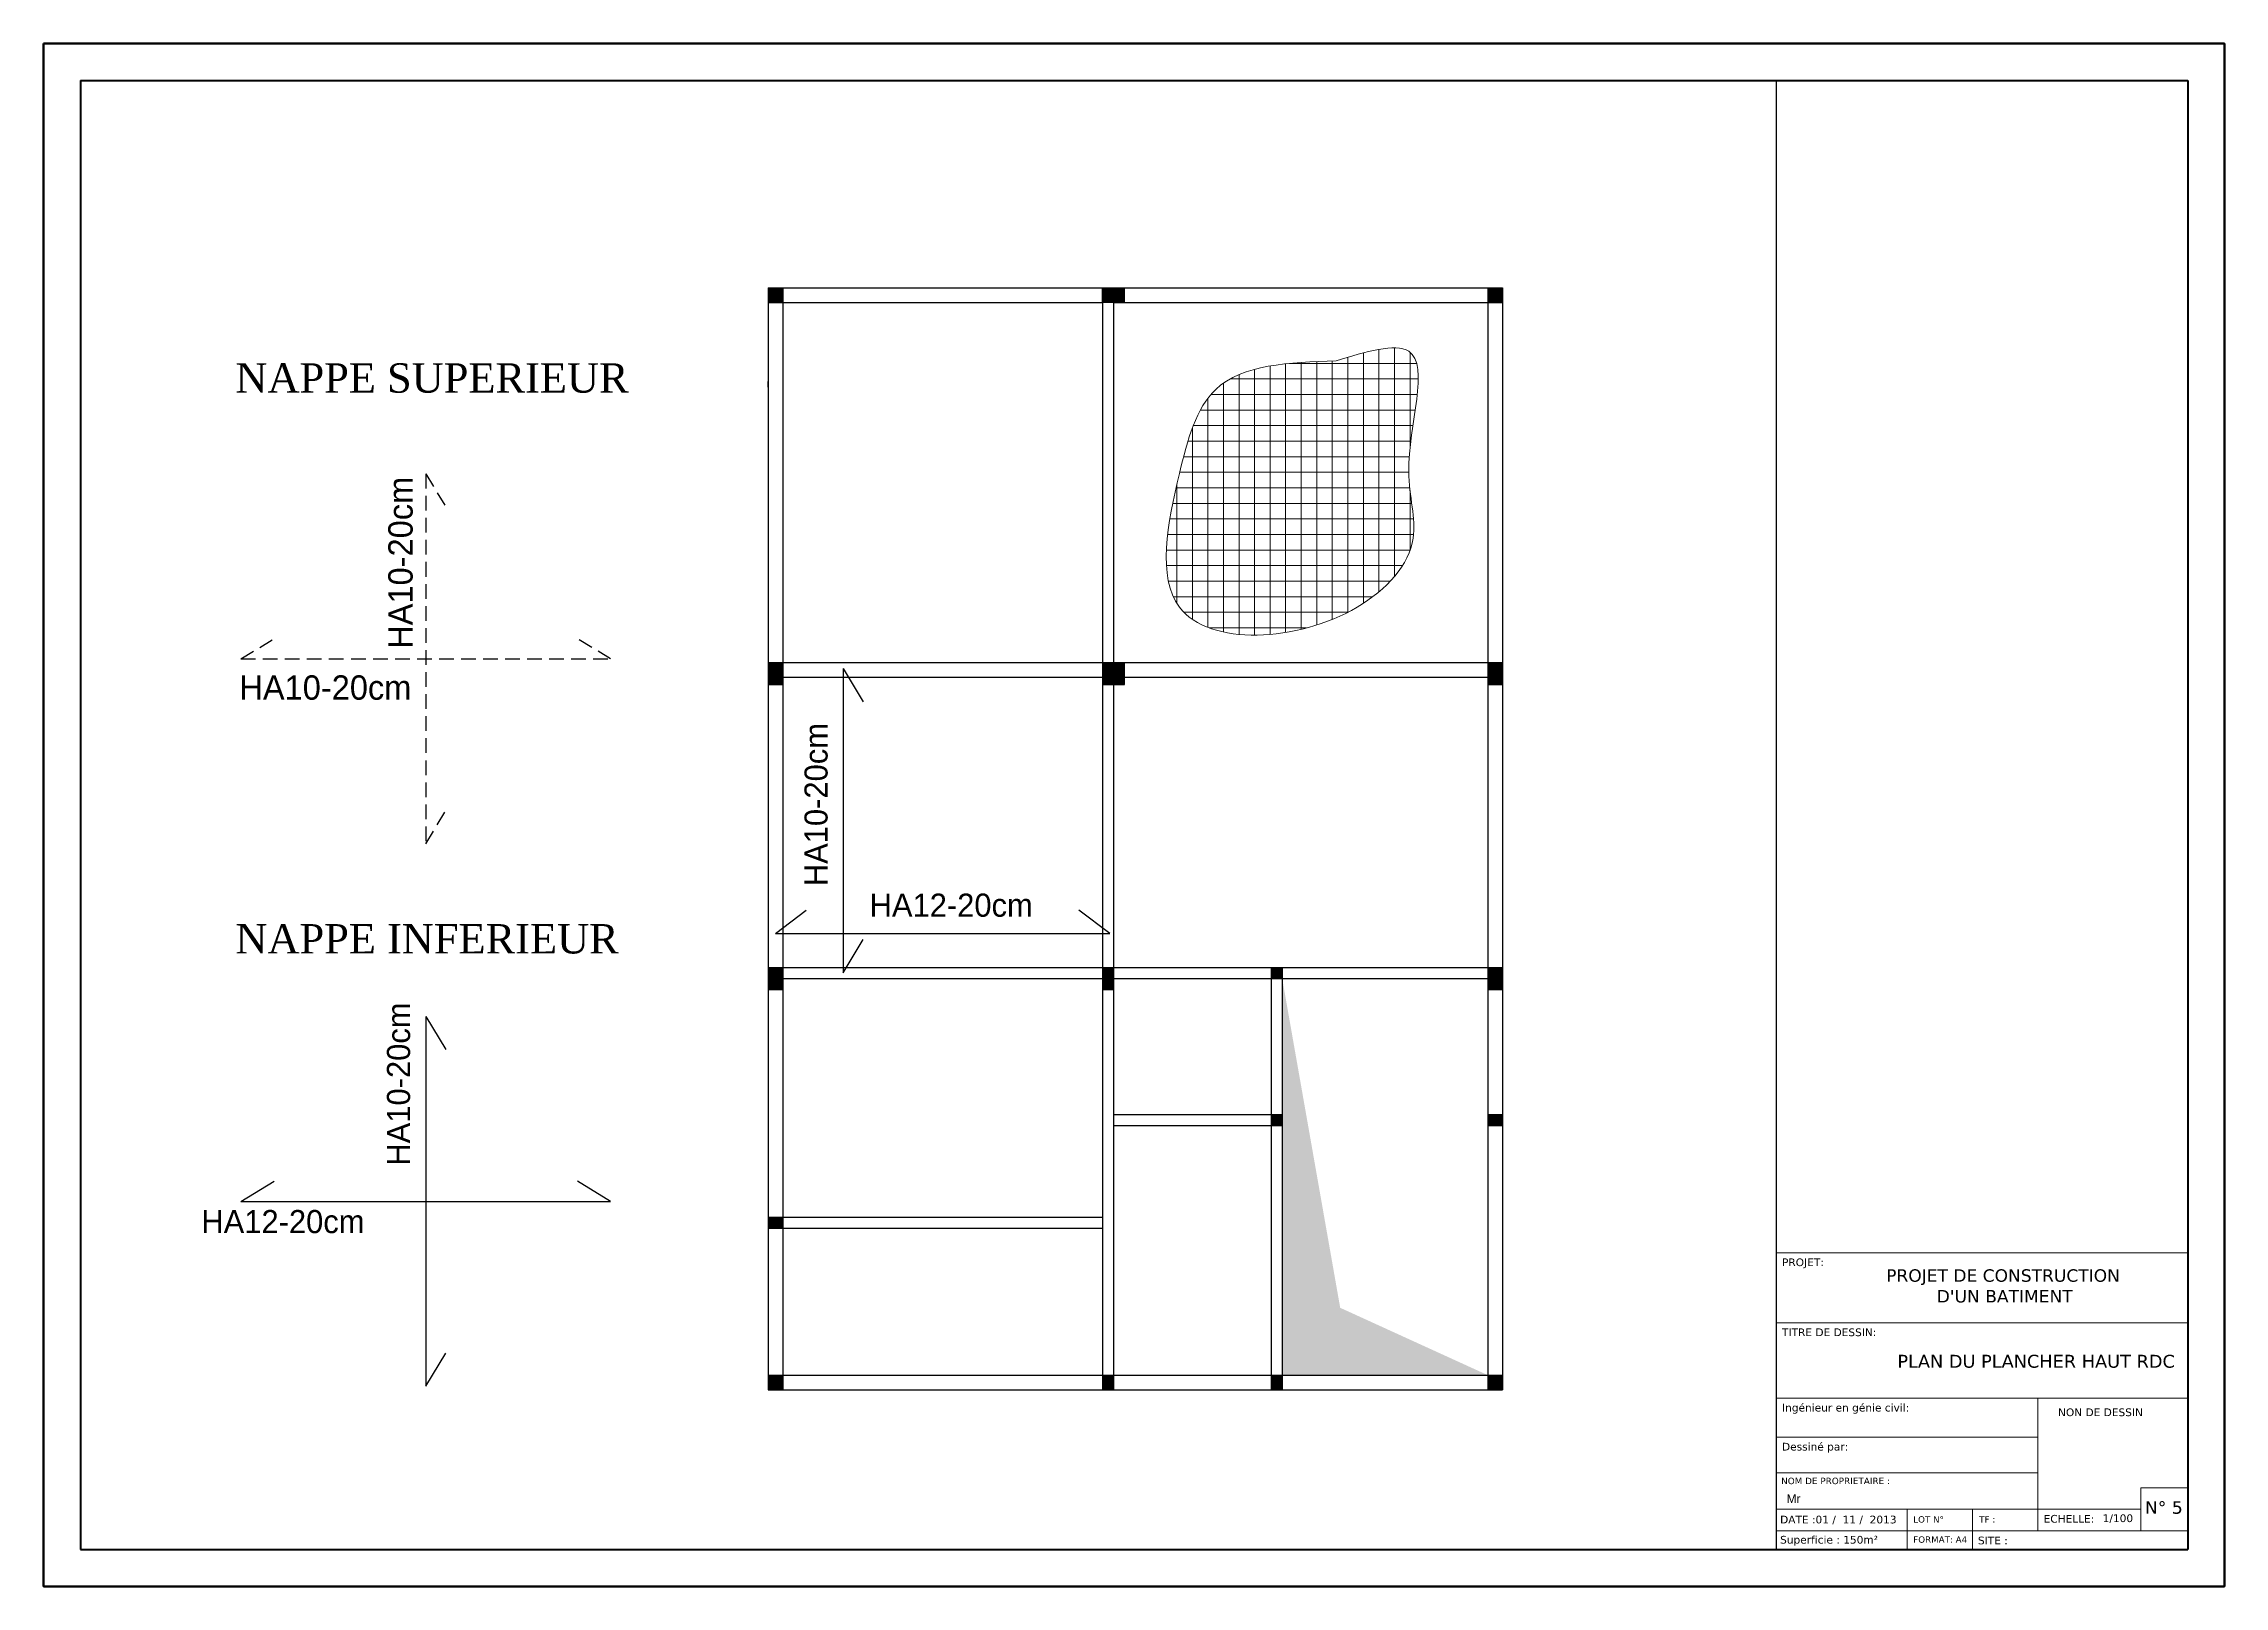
# Model space of a CAD drawing. Extents: x -110 to 3211, y -163 to 893.
# Drawn here: x 189.62 to 219.32, y 25.41 to 46.41 of the extents above; entities that cross this region are included whole.
import ezdxf

# ---------------------------------------------------------------- set-up
doc = ezdxf.new("R2010")
doc.units = 0
doc.header["$LTSCALE"] = 0.8
doc.header["$MEASUREMENT"] = 0
doc.linetypes.add('DASHED2', pattern=[0.375, 0.25, -0.125])
doc.layers.get('0').update_dxf_attribs({"color": 5, "linetype": 'CONTINUOUS'})
for name, color, linetype in [('COMBLDG', 7, 'CONTINUOUS'), ('Layer2', 1, 'CONTINUOUS'), ('PIPE', 50, 'CONTINUOUS'), ('POWER', 5, 'CONTINUOUS'), ('WALL', 6, 'CONTINUOUS')]:
    doc.layers.add(name, color=color, linetype=linetype)
doc.layers.add('DETAIL', color=1, linetype='CONTINUOUS', lineweight=35)

msp = doc.modelspace()

# ---------------------------------------------------------------- hatches: boundary and pattern name
at = {"layer": 'Layer2', "linetype": 'ByBlock', "lineweight": 13}
h = msp.add_hatch(dxfattribs=at)
h.set_pattern_fill('NET', scale=1.694251, style=0)
h.set_pattern_definition([(0, (265.83189, -39.69325), (0, 0.21178143), []), (90, (265.83189, -39.69325), (-0.21178143, 1e-17), [])])
edge = h.paths.add_edge_path()
edge.add_spline(control_points=[(207.22, 42.09), (206.582, 42.067), (205.471, 42.026), (205.026, 40.391), (204.587, 38.152), (207.302, 38.295), (208.444, 39.567), (208.035, 40.751), (208.692, 42.535), (207.624, 42.212), (207.22, 42.09)], knot_values=[0, 0, 0, 0, 0.994728, 1.730218, 2.804402, 4.232959, 4.94734, 5.483813, 6.450585, 7.039415, 7.039415, 7.039415, 7.039415], degree=3, periodic=0)

# ---------------------------------------------------------------- linework, layer by layer
at = {"color": 5, "lineweight": 40}
for p, q in [((190.118, 45.907), (218.818, 45.907)), ((190.118, 45.907), (190.118, 25.907)), ((218.818, 45.907), (218.818, 25.907)), ((190.118, 25.907), (218.818, 25.907))]:
    msp.add_line(p, q, dxfattribs=at)
at = {"color": 5, "lineweight": 100}
msp.add_lwpolyline([(189.618, 46.407), (219.318, 46.407), (219.318, 25.407), (189.618, 25.407)], close=True, dxfattribs=at)
at = {"layer": 'COMBLDG', "color": 7, "lineweight": 30}
msp.add_line((213.218, 25.907), (213.218, 45.907), dxfattribs=at)
at = {"layer": 'COMBLDG', "color": 7, "lineweight": 9}
for p, q in [((213.218, 29.949, 0.176), (218.818, 29.949, -0.565)), ((213.218, 28.996, 0.176), (218.818, 28.996, -0.565)), ((213.218, 27.97, 0.176), (218.818, 27.97, -0.565)), ((216.775, 27.97, -0.295), (216.775, 26.162, -0.532)), ((213.219, 27.439, 0), (216.775, 27.439, -0.47)), ((213.218, 26.951, 0.176), (216.775, 26.951, -0.295)), ((218.179, 26.75, -1.065), (218.818, 26.75, -1.13)), ((218.179, 26.75, 0), (218.179, 26.162, 0)), ((213.218, 26.456), (218.179, 26.456, -0.5)), ((214.997, 26.456, 0.039), (214.997, 25.907, -0.033)), ((215.886, 25.907, 0), (215.886, 26.456, 0)), ((213.218, 26.162, 0), (218.818, 26.162))]:
    msp.add_line(p, q, dxfattribs=at)
at = {"layer": 'DETAIL', "color": 2, "linetype": 'DASHED2', "lineweight": -3}
for p, q in [((194.822, 40.551), (194.822, 35.516)), ((194.822, 40.551), (195.095, 40.099)), ((192.304, 38.033), (192.756, 38.307)), ((192.304, 38.033), (197.339, 38.033)), ((197.339, 38.033), (196.887, 38.307)), ((194.822, 35.516), (195.095, 35.967))]:
    msp.add_line(p, q, dxfattribs=at)
at = {"layer": 'DETAIL', "color": 5, "linetype": 'Continuous', "lineweight": -3}
for p, q in [((200.508, 37.899), (200.508, 33.76)), ((200.508, 37.899), (200.781, 37.448)), ((200.508, 33.76), (200.781, 34.212)), ((194.822, 33.166), (194.822, 28.131)), ((194.822, 33.166), (195.095, 32.714)), ((194.822, 28.131), (195.095, 28.583))]:
    msp.add_line(p, q, dxfattribs=at)
at = {"layer": 'DETAIL', "color": 3, "linetype": 'ByBlock', "lineweight": -3}
for p, q in [((199.586, 34.292), (200.004, 34.613)), ((204.137, 34.292), (203.718, 34.613)), ((199.586, 34.292), (204.137, 34.292)), ((192.304, 30.648), (192.756, 30.922)), ((197.339, 30.648), (196.887, 30.922)), ((192.304, 30.648), (197.339, 30.648))]:
    msp.add_line(p, q, dxfattribs=at)
at = {"layer": 'Layer2', "color": 5, "linetype": 'ByBlock', "lineweight": 13}
msp.add_spline([(207.22, 42.09), (205.581, 41.7), (205.086, 40.556), (205.086, 38.736), (207.507, 38.736), (208.27, 39.675), (208.209, 40.582), (208.209, 42.22), (207.22, 42.09)], degree=3, dxfattribs=at)
at = {"layer": 'PIPE', "color": 7, "ltscale": 0.8}
msp.add_solid([(206.486, 28.282), (209.286, 28.282), (206.486, 33.682), (207.276, 29.199)], dxfattribs=at)
at = {"layer": 'POWER', "ltscale": 0.8}
for p, q in [((204.187, 42.882), (204.037, 42.882)), ((209.286, 42.882), (209.486, 42.882))]:
    msp.add_line(p, q, dxfattribs=at)
for points in [[(199.486, 42.882), (199.686, 42.882), (199.486, 43.082), (199.686, 43.082)], [(204.037, 42.882), (204.337, 42.882), (204.037, 43.082), (204.337, 43.082)], [(209.286, 42.882), (209.486, 42.882), (209.286, 43.082), (209.486, 43.082)], [(199.486, 37.682), (199.686, 37.682), (199.486, 37.982), (199.686, 37.982)], [(204.037, 37.682), (204.337, 37.682), (204.037, 37.982), (204.337, 37.982)], [(209.286, 37.682), (209.486, 37.682), (209.286, 37.982), (209.486, 37.982)], [(199.486, 33.832), (199.686, 33.832), (199.486, 33.532), (199.686, 33.532)], [(204.037, 33.832), (204.187, 33.832), (204.037, 33.532), (204.187, 33.532)], [(206.336, 33.832), (206.486, 33.832), (206.336, 33.682), (206.486, 33.682)], [(209.286, 33.832), (209.486, 33.832), (209.286, 33.532), (209.486, 33.532)], [(206.336, 31.682), (206.486, 31.682), (206.336, 31.832), (206.486, 31.832)], [(209.286, 31.682), (209.486, 31.682), (209.286, 31.832), (209.486, 31.832)], [(199.486, 30.282), (199.686, 30.282), (199.486, 30.432), (199.686, 30.432)], [(199.486, 28.082), (199.686, 28.082), (199.486, 28.282), (199.686, 28.282)], [(204.037, 28.082), (204.187, 28.082), (204.037, 28.282), (204.187, 28.282)], [(206.336, 28.082), (206.486, 28.082), (206.336, 28.282), (206.486, 28.282)], [(209.286, 28.082), (209.486, 28.082), (209.286, 28.282), (209.486, 28.282)]]:
    msp.add_solid(points, dxfattribs=at)
at = {"layer": 'WALL'}
for p, q in [((199.486, 43.082), (199.486, 28.082)), ((199.486, 43.082), (209.486, 43.082)), ((199.486, 43.082), (199.486, 29.257)), ((199.686, 43.082), (199.686, 28.082)), ((204.037, 43.082), (204.037, 28.082)), ((204.037, 42.882), (204.037, 43.082)), ((204.337, 42.882), (204.337, 43.082)), ((209.286, 43.082), (209.286, 28.082)), ((209.486, 43.082), (209.486, 32.732)), ((199.486, 42.882), (204.037, 42.882)), ((204.187, 42.882), (204.037, 42.882)), ((204.187, 42.882), (209.486, 42.882)), ((204.187, 42.882), (204.187, 37.982)), ((199.486, 41.882), (199.486, 41.807)), ((199.486, 41.882), (199.486, 41.807)), ((199.486, 41.732), (199.486, 41.807)), ((199.486, 41.732), (199.486, 41.807)), ((199.486, 37.982), (209.486, 37.982)), ((199.686, 37.782), (204.037, 37.782)), ((204.337, 37.682), (204.337, 37.982)), ((204.337, 37.782), (209.286, 37.782)), ((199.486, 37.682), (199.686, 37.682)), ((204.037, 37.682), (204.337, 37.682)), ((204.187, 37.682), (204.187, 28.082)), ((209.286, 37.682), (209.486, 37.682)), ((199.486, 33.832), (209.486, 33.832)), ((199.686, 33.682), (204.037, 33.682)), ((204.037, 33.832), (204.187, 33.832)), ((204.187, 33.682), (209.286, 33.682)), ((206.336, 33.832), (206.336, 28.082)), ((206.486, 33.832), (206.486, 28.082)), ((199.486, 33.532), (199.686, 33.532)), ((204.037, 33.532), (204.187, 33.532)), ((209.286, 33.532), (209.486, 33.532)), ((209.486, 32.732), (209.486, 28.082)), ((204.187, 31.832), (206.486, 31.832)), ((209.286, 31.832), (209.486, 31.832)), ((204.187, 31.682), (206.486, 31.682)), ((209.286, 31.682), (209.486, 31.682)), ((199.486, 30.432), (204.037, 30.432)), ((199.486, 30.282), (204.037, 30.282)), ((199.486, 28.282), (209.486, 28.282)), ((199.486, 28.082), (209.486, 28.082))]:
    msp.add_line(p, q, dxfattribs=at)

# ---------------------------------------------------------------- texts
at = {"layer": 'COMBLDG', "color": 7, "lineweight": 9, "attachment_point": 1}
for s, insert, char_height, width in [('{\\fVerdana|b0|i0|c0|p34;\\C55;PROJET:}', (213.293, 29.871, -0.147), 0.10489, 11.75043), ("\\pi1.5704;{\\fVerdana|b0|i0|c0|p34;PROJET DE CONSTRUCTION \\P\\pi2.259;D'UN BATIMENT }", (213.141, 29.723, 0.603), 0.16932, 6.38547), ('{\\fVerdana|b0|i0|c0|p34;\\C55;TITRE DE DESSIN:}', (213.293, 28.918, -0.147), 0.10489, 11.75043), ('{\\fVerdana|b0|i0|c0|p34;PLAN DU PLANCHER HAUT RDC}', (214.864, 28.559, -0.663), 0.17573, 5.65342), ('{\\fVerdana|b0|i0|c0|p34;\\C55;Ingénieur en génie civil:}', (213.293, 27.892, -0.147), 0.10489, 11.75043), ('{\\fVerdana|b0|i0|c0|p34;NON DE DESSIN}', (217.052, 27.829, -0.478), 0.10489, 11.75043), ('{\\fVerdana|b0|i0|c0|p34;\\C55;Dessiné par:}', (213.293, 27.361, -0.323), 0.10489, 11.75043), ('{\\fVerdana|b0|i0|c0|p34;\\C55;NOM DE PROPRIETAIRE :}', (213.281, 26.886, -0.094), 0.08772, 9.82617), ('{\\fArial|b0|i0|c0|p34; \\fColonna MT|b0|i0|c0|p82; \\H1.143x;Mr }', (213.277, 26.66, -0.176), 0.10489, 11.75043), ('{\\fVerdana|b0|i0|c0|p34;N° 5}', (218.236, 26.566, -0.12), 0.1704, 19.08879), ('{\\fVerdana|b0|i0|c0|p34;DATE :01 /  11 /  2013}', (213.267, 26.369, -0.323), 0.10489, 11.75043), ('{\\fVerdana|b0|i0|c0|p34;LOT N° }', (215.08, 26.362, -0.228), 0.08651, 9.69138), ('{\\fVerdana|b0|i0|c0|p34;TF : }', (215.978, 26.362, -0.267), 0.08651, 9.69138), ('{\\fVerdana|b0|i0|c0|p34;ECHELLE:}', (216.856, 26.379, -0.668), 0.10489, 11.75043), ('{\\fVerdana|b0|i0|c0|p34;1/100}', (217.66, 26.387, -0.565), 0.10489, 11.75043), ('{\\fVerdana|b0|i0|c0|p34;Superficie : 150m²}', (213.267, 26.094, -0.32), 0.10489, 11.75043), ('{\\fVerdana|b0|i0|c0|p34;FORMAT: A4}', (215.08, 26.087, -0.264), 0.08651, 9.69138), ('{\\fVerdana|b0|i0|c0|p34;SITE : }', (215.961, 26.084, -0.323), 0.10489, 11.75043)]:
    msp.add_mtext(s, dxfattribs=dict(at, insert=insert, char_height=char_height, width=width))
at = {"layer": 'DETAIL', "color": 7, "linetype": 'ByBlock', "lineweight": -3, "char_height": 0.4, "width": 5.48057, "attachment_point": 1}
for s, insert in [('{\\fTimes New Roman|b0|i0|c0|p18;\\C6;NAPPE SUPERIEUR}', (192.23, 42.056)), ('{\\fTimes New Roman|b0|i0|c0|p18;\\C6;NAPPE INFERIEUR}', (192.23, 34.422))]:
    msp.add_mtext(s, dxfattribs=dict(at, insert=insert))
at = {"layer": 'DETAIL', "color": 2, "linetype": 'ByBlock', "lineweight": -3, "insert": (194.312, 38.169), "char_height": 0.3317, "width": 1.34671, "attachment_point": 1, "rotation": 90}
msp.add_mtext('HA10-20cm', dxfattribs=at)
at = {"layer": 'DETAIL', "color": 2, "linetype": 'ByBlock', "lineweight": -3, "insert": (192.284, 37.808), "char_height": 0.3317, "width": 1.34671, "attachment_point": 1}
msp.add_mtext('HA10-20cm', dxfattribs=at)
at = {"layer": 'DETAIL', "color": 1, "linetype": 'ByBlock', "lineweight": -3, "char_height": 0.3146, "width": 0.56674, "attachment_point": 1, "rotation": 90}
for insert in [(199.98, 34.938), (194.294, 31.134)]:
    msp.add_mtext('HA10-20cm', dxfattribs=dict(at, insert=insert))
at = {"layer": 'DETAIL', "color": 3, "linetype": 'ByBlock', "lineweight": -3, "char_height": 0.31465, "width": 0.56674, "attachment_point": 1}
for insert in [(200.867, 34.837), (191.766, 30.53)]:
    msp.add_mtext('{\\C4;HA12-20cm}', dxfattribs=dict(at, insert=insert))

doc.saveas('drawing.dxf')
